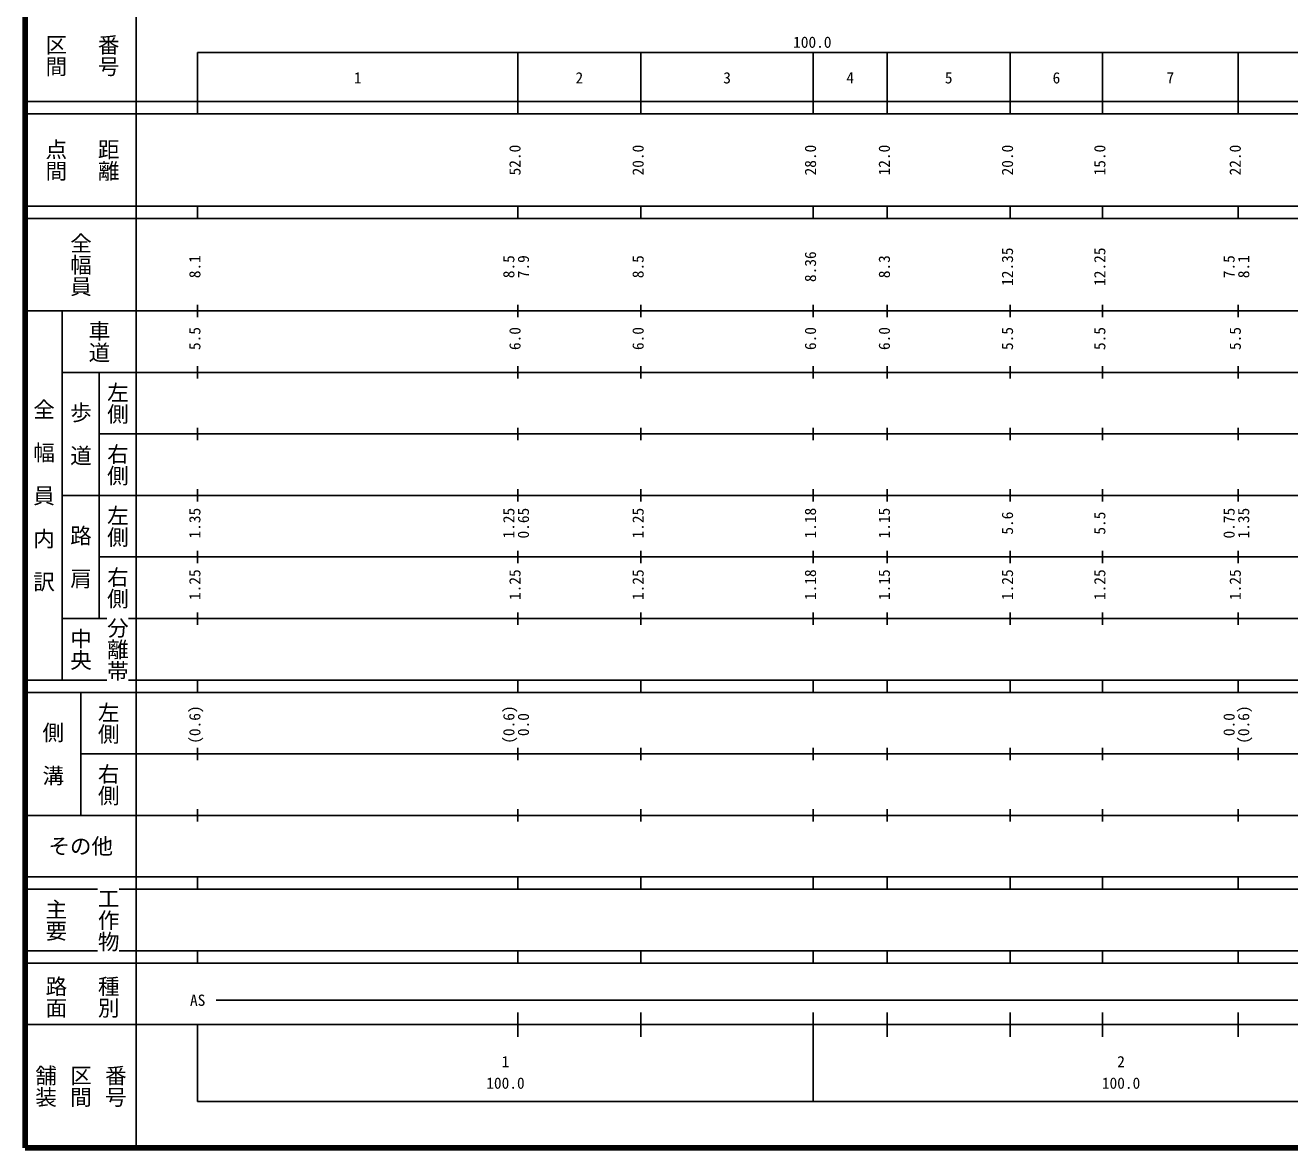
# Model space of a CAD drawing. Units: millimetres on the paper, enlarged 1000 times. Extents: x 63972 to 703972, y 2520 to 362520.
# Drawn here: x 63972 to 269367, y 2520 to 184929 of the extents above; entities that cross this region are included whole.
import ezdxf
from ezdxf.enums import TextEntityAlignment as Align

# ---------------------------------------------------------------- set-up
doc = ezdxf.new("R2010")
doc.units = ezdxf.units.MM
doc.header["$LTSCALE"] = 1000
doc.layers.add('M-TTL', color=2, linetype='Continuous', lineweight=140)
doc.layers.add('M-TTL-BAND', color=7, linetype='Continuous', lineweight=25)
doc.styles.add('@ＭＳ ゴシック', font='')
doc.styles.add('ＭＳ ゴシック', font='')
doc.styles.get('@ＭＳ ゴシック').set_extended_font_data('@MS Gothic')
doc.styles.get('ＭＳ ゴシック').set_extended_font_data('MS Gothic')

msp = doc.modelspace()

# ---------------------------------------------------------------- linework, layer by layer
at = {"layer": 'M-TTL'}
for p, q in [((63972, 362520), (63972, 2520)), ((63972, 2520), (703972, 2520))]:
    msp.add_line(p, q, dxfattribs=at)
at = {"layer": 'M-TTL-BAND'}
for p, q in [((81972, 352520), (81972, 2520)), ((91972, 180520), (602972, 180520)), ((91972, 180520), (91972, 170520)), ((143972, 170520), (143972, 180520)), ((163972, 170520), (163972, 180520)), ((191972, 170520), (191972, 180520)), ((203972, 170520), (203972, 180520)), ((223972, 170520), (223972, 180520)), ((238972, 170520), (238972, 180520)), ((260972, 170520), (260972, 180520)), ((63972, 172520), (602972, 172520)), ((63972, 170520), (602972, 170520)), ((63972, 155520), (602972, 155520)), ((91972, 153520), (91972, 155520)), ((143972, 153520), (143972, 155520)), ((163972, 153520), (163972, 155520)), ((191972, 153520), (191972, 155520)), ((203972, 153520), (203972, 155520)), ((223972, 153520), (223972, 155520)), ((238972, 153520), (238972, 155520)), ((260972, 153520), (260972, 155520)), ((63972, 153520), (602972, 153520)), ((63972, 138520), (602972, 138520)), ((69972, 78520), (69972, 138520)), ((91972, 137520), (91972, 139520)), ((143972, 137520), (143972, 139520)), ((163972, 137520), (163972, 139520)), ((191972, 137520), (191972, 139520)), ((203972, 137520), (203972, 139520)), ((223972, 137520), (223972, 139520)), ((238972, 137520), (238972, 139520)), ((260972, 137520), (260972, 139520)), ((91972, 127520), (91972, 129520)), ((143972, 127520), (143972, 129520)), ((163972, 127520), (163972, 129520)), ((191972, 127520), (191972, 129520)), ((203972, 127520), (203972, 129520)), ((223972, 127520), (223972, 129520)), ((238972, 127520), (238972, 129520)), ((260972, 127520), (260972, 129520)), ((69972, 128520), (602972, 128520)), ((75972, 128520), (75972, 88520)), ((91972, 117520), (91972, 119520)), ((143972, 117520), (143972, 119520)), ((163972, 117520), (163972, 119520)), ((191972, 117520), (191972, 119520)), ((203972, 117520), (203972, 119520)), ((223972, 117520), (223972, 119520)), ((238972, 117520), (238972, 119520)), ((260972, 117520), (260972, 119520)), ((75972, 118520), (602972, 118520)), ((91972, 107520), (91972, 109520)), ((143972, 107520), (143972, 109520)), ((163972, 107520), (163972, 109520)), ((191972, 107520), (191972, 109520)), ((203972, 107520), (203972, 109520)), ((223972, 107520), (223972, 109520)), ((238972, 107520), (238972, 109520)), ((260972, 107520), (260972, 109520)), ((69972, 108520), (602972, 108520)), ((91972, 97520), (91972, 99520)), ((143972, 97520), (143972, 99520)), ((163972, 97520), (163972, 99520)), ((191972, 97520), (191972, 99520)), ((203972, 97520), (203972, 99520)), ((223972, 97520), (223972, 99520)), ((238972, 97520), (238972, 99520)), ((260972, 97520), (260972, 99520)), ((75972, 98520), (602972, 98520)), ((69972, 88520), (77222, 88520)), ((80722, 88520), (602972, 88520)), ((91972, 87520), (91972, 89520)), ((143972, 87520), (143972, 89520)), ((163972, 87520), (163972, 89520)), ((191972, 87520), (191972, 89520)), ((203972, 87520), (203972, 89520)), ((223972, 87520), (223972, 89520)), ((238972, 87520), (238972, 89520)), ((260972, 87520), (260972, 89520)), ((63972, 78520), (77222, 78520)), ((80722, 78520), (602972, 78520)), ((91972, 76520), (91972, 78520)), ((143972, 76520), (143972, 78520)), ((163972, 76520), (163972, 78520)), ((191972, 76520), (191972, 78520)), ((203972, 76520), (203972, 78520)), ((223972, 76520), (223972, 78520)), ((238972, 76520), (238972, 78520)), ((260972, 76520), (260972, 78520)), ((63972, 76520), (602972, 76520)), ((72972, 76520), (72972, 56520)), ((72972, 66520), (602972, 66520)), ((91972, 65520), (91972, 67520)), ((143972, 65520), (143972, 67520)), ((163972, 65520), (163972, 67520)), ((191972, 65520), (191972, 67520)), ((203972, 65520), (203972, 67520)), ((223972, 65520), (223972, 67520)), ((238972, 65520), (238972, 67520)), ((260972, 65520), (260972, 67520)), ((91972, 55520), (91972, 57520)), ((143972, 55520), (143972, 57520)), ((163972, 55520), (163972, 57520)), ((191972, 55520), (191972, 57520)), ((203972, 55520), (203972, 57520)), ((223972, 55520), (223972, 57520)), ((238972, 55520), (238972, 57520)), ((260972, 55520), (260972, 57520)), ((63972, 56520), (602972, 56520)), ((63972, 46520), (602972, 46520)), ((91972, 44520), (91972, 46520)), ((143972, 44520), (143972, 46520)), ((163972, 44520), (163972, 46520)), ((191972, 44520), (191972, 46520)), ((203972, 44520), (203972, 46520)), ((223972, 44520), (223972, 46520)), ((238972, 44520), (238972, 46520)), ((260972, 44520), (260972, 46520)), ((63972, 44520), (75722, 44520)), ((79222, 44520), (602972, 44520)), ((63972, 34520), (75722, 34520)), ((79222, 34520), (602972, 34520)), ((91972, 32520), (91972, 34520)), ((143972, 32520), (143972, 34520)), ((163972, 32520), (163972, 34520)), ((191972, 32520), (191972, 34520)), ((203972, 32520), (203972, 34520)), ((223972, 32520), (223972, 34520)), ((238972, 32520), (238972, 34520)), ((260972, 32520), (260972, 34520)), ((63972, 32520), (602972, 32520)), ((94972, 26520), (588972, 26520)), ((143972, 20520), (143972, 24520)), ((163972, 20520), (163972, 24520)), ((191972, 10020), (191972, 24520)), ((203972, 20520), (203972, 24520)), ((223972, 20520), (223972, 24520)), ((238972, 20520), (238972, 24520)), ((260972, 20520), (260972, 24520)), ((63972, 22520), (602972, 22520)), ((91972, 22520), (91972, 10020)), ((91972, 10020), (602972, 10020))]:
    msp.add_line(p, q, dxfattribs=at)

# ---------------------------------------------------------------- texts
at = {"layer": 'M-TTL-BAND', "style": '@ＭＳ ゴシック'}
for s, p in [('区間', (68972, 180020)), ('番号', (77472, 180020)), ('点間', (68972, 163020)), ('距離', (77472, 163020)), ('全幅員', (72972, 146020)), ('車道', (75972, 133520)), ('左側', (78972, 123520)), ('全\u3000幅\u3000員\u3000内\u3000訳', (66972, 108520)), ('歩\u3000道', (72972, 118520)), ('右側', (78972, 113520)), ('左側', (78972, 103520)), ('路\u3000肩', (72972, 98520)), ('右側', (78972, 93520)), ('分離帯', (78972, 83520)), ('中央', (72972, 83520)), ('左側', (77472, 71520)), ('側\u3000溝', (68472, 66520)), ('右側', (77472, 61520)), ('工作物', (77472, 39520)), ('主要', (68972, 39520)), ('路面', (68972, 27020)), ('種別', (77472, 27020)), ('舗装', (67306, 12520)), ('区間', (72972, 12520)), ('番号', (78639, 12520))]:
    msp.add_text(s, height=2566, rotation=270, dxfattribs=at).set_placement(p, align=Align.MIDDLE_CENTER)
at = {"layer": 'M-TTL-BAND', "style": 'ＭＳ ゴシック'}
for s, p in [('100.0', (191817, 180715)), ('1', (117972, 174925)), ('2', (153972, 174925)), ('3', (177972, 174925)), ('4', (197972, 174925)), ('5', (213972, 174925)), ('6', (231472, 174925)), ('7', (249972, 174925)), ('AS', (91972, 25020)), ('1', (141972, 15043)), ('2', (241972, 15043)), ('100.0', (141972, 11553)), ('100.0', (241972, 11553))]:
    msp.add_text(s, height=1833, dxfattribs=at).set_placement(p, align=Align.BOTTOM_CENTER)
for s, p in [('52.0', (144972, 163020)), ('20.0', (164972, 163020)), ('28.0', (192972, 163020)), ('12.0', (204972, 163020)), ('20.0', (224972, 163020)), ('15.0', (239972, 163020)), ('22.0', (261972, 163020)), ('8.36', (192972, 145694)), ('12.35', (224972, 145694)), ('12.25', (239972, 145694)), ('8.1', (92972, 145694)), ('8.5', (143972, 145694)), ('7.9', (146342, 145694)), ('8.5', (164972, 145694)), ('8.3', (204972, 145694)), ('7.5', (260972, 145694)), ('8.1', (263342, 145694)), ('5.5', (92972, 134020)), ('6.0', (144972, 134020)), ('6.0', (164972, 134020)), ('6.0', (192972, 134020)), ('6.0', (204972, 134020)), ('5.5', (224972, 134020)), ('5.5', (239972, 134020)), ('5.5', (261972, 134020)), ('1.35', (92972, 104020)), ('1.25', (143972, 104020)), ('0.65', (146342, 104020)), ('1.25', (164972, 104020)), ('1.18', (192972, 104020)), ('1.15', (204972, 104020)), ('5.6', (224972, 104020)), ('5.5', (239972, 104020)), ('0.75', (260972, 104020)), ('1.35', (263342, 104020)), ('1.25', (92972, 94020)), ('1.25', (144972, 94020)), ('1.25', (164972, 94020)), ('1.18', (192972, 94020)), ('1.15', (204972, 94020)), ('1.25', (224972, 94020)), ('1.25', (239972, 94020)), ('1.25', (261972, 94020)), ('(0.6)', (92972, 71284)), ('(0.6)', (143972, 71284)), ('(0.6)', (263342, 71284)), ('0.0', (146342, 71284)), ('0.0', (260972, 71284))]:
    msp.add_text(s, height=1833, rotation=90, dxfattribs=at).set_placement(p, align=Align.BOTTOM_CENTER)
msp.add_text('その他', height=2566, dxfattribs=at).set_placement((72972, 51520), align=Align.MIDDLE_CENTER)

doc.saveas('drawing.dxf')
